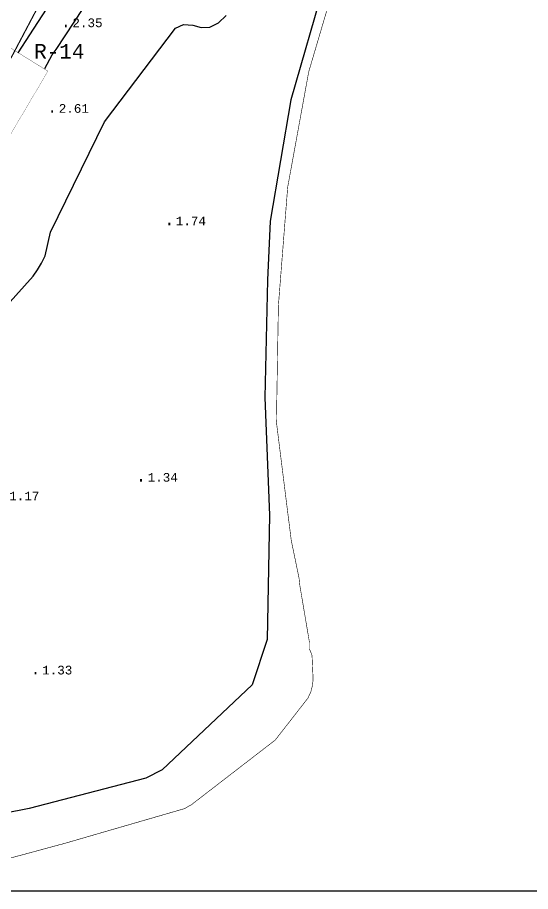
# Model space of a CAD drawing. Extents: x 743500 to 744300, y 4406200 to 4406700.
# Drawn here: x 743943.9 to 744032.2, y 4406199.9 to 4406350.3 of the extents above; entities that cross this region are included whole.
import ezdxf

# ---------------------------------------------------------------- set-up
doc = ezdxf.new("R2010")
doc.units = 0
doc.header["$MEASUREMENT"] = 0
for name, color, linetype in [('16', 7, 'CONTINUOUS'), ('2', 7, 'CONTINUOUS'), ('21', 7, 'CONTINUOUS'), ('24', 7, 'CONTINUOUS'), ('32', 7, 'CONTINUOUS'), ('50', 7, 'CONTINUOUS'), ('6', 7, 'CONTINUOUS')]:
    doc.layers.add(name, color=color, linetype=linetype)
doc.styles.add('MONOTXT', font='monotxt', dxfattribs={"height": 0.2})

msp = doc.modelspace()

# ---------------------------------------------------------------- linework, layer by layer
at = {"layer": '16', "color": 5, "linetype": 'Continuous', "const_width": 0.2}
msp.add_lwpolyline([(743978.79, 4406411.48), (743978.79, 4406411.48), (743942.89, 4406343.54), (743918.2499999999, 4406302.79), (743899.57, 4406273.13), (743852.5500000002, 4406200)], dxfattribs=at)
at = {"layer": '2', "color": 7, "linetype": 'Continuous'}
msp.add_3dface([(744299.9999999999, 4406200), (744299.9999999999, 4406700), (743500, 4406700), (743500, 4406200)], dxfattribs=at)
at = {"layer": '21', "color": 30, "linetype": 'Continuous'}
for points, elevation in [([(743999.9999999999, 4406366.47), (743996.74, 4406356.23), (743990.9599999998, 4406336.1), (743987.4, 4406315.19), (743986.9, 4406305.05), (743986.4699999999, 4406284.86), (743987.28, 4406264.66), (743986.86, 4406243.23), (743984.3, 4406235.43), (743968.7699999998, 4406220.82), (743965.95, 4406219.39), (743945.8899999999, 4406214.16), (743925.18, 4406210.1), (743918.98, 4406208.07), (743917.5799999998, 4406207.43), (743916.2599999999, 4406206.61), (743908.2099999998, 4406200)], 1), ([(743877.8299999998, 4406200), (743881.1300000001, 4406207.54), (743893.04, 4406224.27), (743902.52, 4406242.36), (743914.6099999999, 4406259.56), (743924.8499999999, 4406277.77), (743937.04, 4406295.22), (743946.56, 4406305.78), (743947.3399999999, 4406306.83), (743948.03, 4406307.99), (743948.62, 4406309.26), (743949.5299999998, 4406313.310000001), (743958.8299999998, 4406332.310000001), (743971.06, 4406348.41), (743972.4599999998, 4406349.05), (743974.04, 4406348.96), (743975.5000000001, 4406348.53), (743976.9699999999, 4406348.58), (743978.49, 4406349.34), (743979.81, 4406350.61)], 2)]:
    msp.add_lwpolyline(points, dxfattribs=dict(at, elevation=elevation))
at = {"layer": '32', "color": 5, "linetype": 'Continuous', "const_width": 0.1, "elevation": 1}
msp.add_lwpolyline([(743999.9999999999, 4406361.13), (743999.85, 4406360.64), (743994.02, 4406340.9), (743990.3999999998, 4406321.07), (743988.8, 4406300.67), (743988.4599999998, 4406280.64), (743991.01, 4406260.33), (743992.3599999999, 4406253.8), (743992.49, 4406252.560000001), (743994.15, 4406242.76), (743994.15, 4406241.62), (743994.59, 4406240.54), (743994.78, 4406236.38), (743994.66, 4406235.310000001), (743994.3799999999, 4406234.23), (743993.8799999999, 4406233.16), (743988.25, 4406225.95), (743973.8200000002, 4406214.83), (743972.5999999999, 4406214.15), (743952.06, 4406208.2), (743932.2999999998, 4406202.86), (743924.3499999999, 4406200)], dxfattribs=at)
at = {"layer": '6', "color": 1, "linetype": 'Continuous', "extrusion": (0.5615461076988696, -0.330321902199335, 0.7586523642984728), "const_width": 0.05, "elevation": -1037747.885246}
msp.add_lwpolyline([(4175007.988811142, 1208437.890638462), (4175171.864814728, 1208437.292015898), (4175172.053926102, 1208448.021174154)], dxfattribs=at)
at = {"layer": '6', "color": 7, "linetype": 'Continuous'}
for points in [[(743978.15, 4406399.36, 2.7), (743968.01, 4406382.1, 2.7), (743956.63, 4406363.51, 2.55), (743948.8, 4406351.71, 2.44), (743945.9400000002, 4406347.25, 2.44), (743943.9599999998, 4406344.17, 2.44)], [(743948.5700000002, 4406341.47, 2.57), (743949.82, 4406343.810000001, 2.57), (743950.5299999998, 4406344.77, 2.58), (743959.84, 4406358.91, 2.7), (743971.6900000002, 4406376.56, 2.91), (743976.4199999998, 4406385.05, 2.91)]]:
    msp.add_polyline3d(points, dxfattribs=at)

# ---------------------------------------------------------------- texts
at = {"layer": '24', "color": 7, "linetype": 'Continuous', "style": 'MONOTXT'}
for s, height, p in [('2.35                        ', 1.5, (743953.3299999998, 4406348.59, 2.35)), ('.                           ', 1.99, (743951.33, 4406348.59, 2.35)), ('2.61                        ', 1.5, (743950.9799999999, 4406333.86, 2.61)), ('2.61                        ', 1.5, (743950.9799999999, 4406333.86, 2.61)), ('.                           ', 1.99, (743948.9799999999, 4406333.86, 2.61)), ('.                           ', 1.99, (743948.9799999999, 4406333.86, 2.61)), ('1.74                        ', 1.5, (743971.1399999999, 4406314.5, 1.74)), ('.                           ', 1.99, (743969.1399999999, 4406314.5, 1.74)), ('1.34                        ', 1.5, (743966.29, 4406270.4, 1.34)), ('.                           ', 1.99, (743964.2899999998, 4406270.4, 1.34)), ('1.17                        ', 1.5, (743942.4500000002, 4406267.18, 1.17)), ('1.33                        ', 1.5, (743948.1199999999, 4406237.24, 1.33)), ('.                           ', 1.99, (743946.1199999999, 4406237.24, 1.33))]:
    msp.add_text(s, height=height, dxfattribs=at).set_placement(p)
at = {"layer": '50', "color": 7, "linetype": 'Continuous', "style": 'MONOTXT'}
msp.add_text('R-14                        ', height=2.5, dxfattribs=at).set_placement((743946.7399999999, 4406343.19))

doc.saveas('drawing.dxf')
